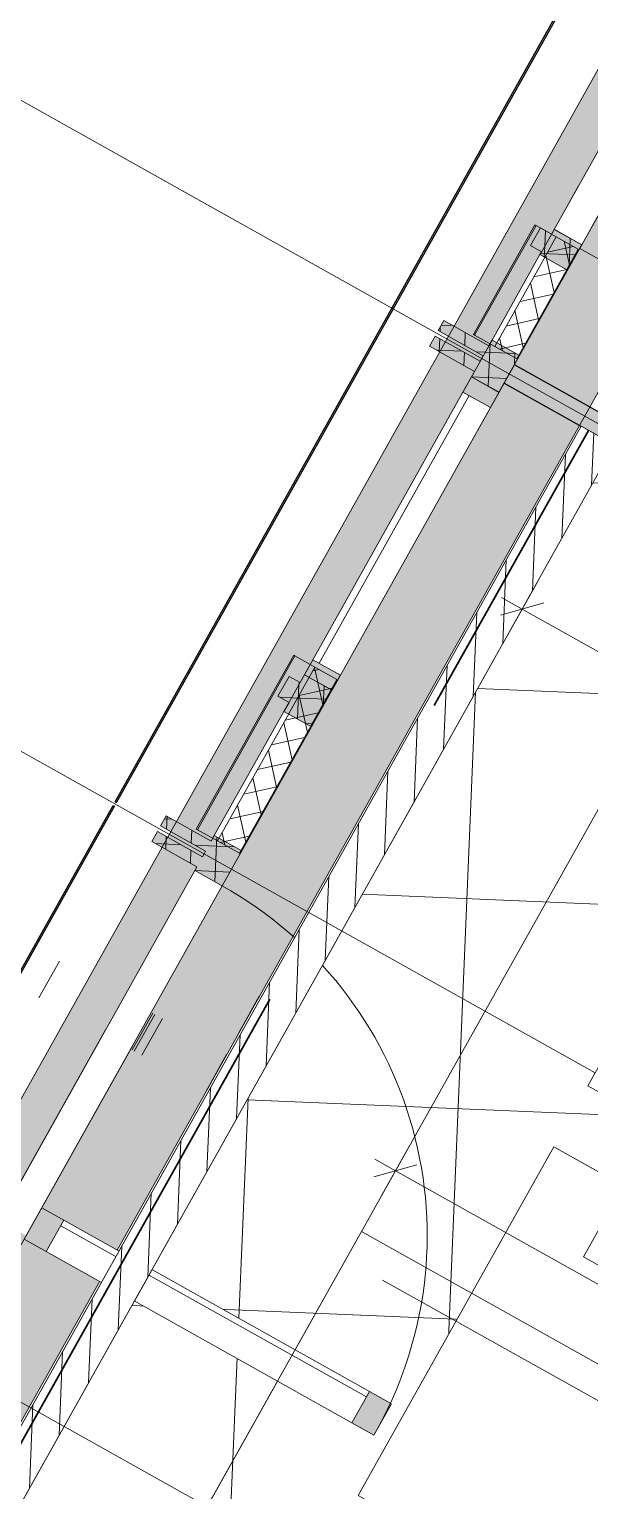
# Model space of a CAD drawing. Header units: metres. Extents: x -27.1 to 50.1, y 105.7 to 163.4.
# Drawn here: x -13.363 to -12.031, y 134.726 to 138.201 of the extents above; entities that cross this region are included whole.
import ezdxf

# ---------------------------------------------------------------- set-up
doc = ezdxf.new("R2010")
doc.units = ezdxf.units.M
doc.header["$MEASUREMENT"] = 0
for name, pattern in [('Achse', [0.0023, 0.0015, -0.0008]), ('Punktlinie', [0.0035, 0, -0.0035]), ('Strichlinie-über-Schnitt', [0.0023, 0.0008, -0.0015]), ('Strichlinie_ eng', [0.0023, 0.0015, -0.0008]), ('Strichpunktlinie', [0.006703, 0.003528, -0.001764, 0, -0.001411]), ('Wipeout_Contour', [1, 0, -1])]:
    doc.linetypes.add(name, pattern=pattern)
for name, color, linetype in [('00  Raster', 7, 'Continuous'), ('00  Raster Ausbau', 7, 'Continuous'), ('10  Fassade', 7, 'Continuous'), ('10  Fassade_Deckschraffur', 7, 'Continuous'), ('10  Fassade_Schnittschraffur', 7, 'Continuous'), ('10  Wand Massiv_Deckschraffur', 7, 'Continuous'), ('10  Wand Massiv_Fenster', 7, 'Continuous'), ('20  Deckensegel', 7, 'Continuous'), ('40  Bemaßung 1_ 50 Deckenspiegel', 7, 'Continuous'), ('50  NUF - Raumstempel', 7, 'Continuous'), ('Neubau_20  Decke Abhangdecke', 7, 'Continuous'), ('Neubau_20  Decke Abhangdecke_Deckschraffur', 7, 'Continuous'), ('Neubau_20  Deckenspiegel + Einbauten', 7, 'Continuous'), ('Neubau_20  Möbel', 7, 'Continuous'), ('Neubau_20  Wand Leichtbau', 7, 'Continuous'), ('Neubau_20  Wand Leichtbau_Schnittschraffur', 7, 'Continuous')]:
    doc.layers.add(name, color=color, linetype=linetype)
pattern_1 = [(102.605446, (0, 0), (0.048794801, 0.0109118), []), (192.605446, (0, 0), (-0.0109118, 0.048794801), [])]
pattern_2 = [(87.605446, (0, 0), (-0.059947608, 0.00250684), []), (177.605446, (0, 0), (0.00250684, 0.059947608), [])]

msp = doc.modelspace()

# ---------------------------------------------------------------- wipeouts: each hides what was drawn before it
at = {"color": 254, "linetype": 'Wipeout_Contour', "lineweight": 0, "ltscale": 578.896248}
msp.add_wipeout([(1.5068, 161.8649), (-18.3925, 126.3498), (-18.2219, 126.2542), (1.6769, 161.7686)], dxfattribs=at).dxf.layer = '10  Fassade_Deckschraffur'

# ---------------------------------------------------------------- next in the draw order: wipeouts: each hides what was drawn before it
at = {"color": 254, "linetype": 'Wipeout_Contour', "lineweight": 0, "ltscale": 579.750368}
msp.add_wipeout([(1.2236, 162.0253), (-18.6764, 126.5088), (-18.6188, 126.4766), (1.2811, 161.9927)], dxfattribs=at).dxf.layer = '10  Fassade_Deckschraffur'

# ---------------------------------------------------------------- next in the draw order: wipeouts: each hides what was drawn before it
at = {"color": 254, "linetype": 'Wipeout_Contour', "lineweight": 0, "ltscale": 579.478915}
msp.add_wipeout([(-18.4602, 126.3877), (1.4393, 161.9032), (1.2811, 161.9927), (-18.6188, 126.4766)], dxfattribs=at).dxf.layer = '10  Fassade_Deckschraffur'

# ---------------------------------------------------------------- next in the draw order: wipeouts: each hides what was drawn before it
at = {"color": 254, "linetype": 'Wipeout_Contour', "lineweight": 0, "ltscale": 579.276268}
msp.add_wipeout([(1.4393, 161.9032), (-18.4602, 126.3877), (-18.4575, 126.3862), (1.4419, 161.9017)], dxfattribs=at).dxf.layer = '10  Fassade_Deckschraffur'

# ---------------------------------------------------------------- next in the draw order: wipeouts: each hides what was drawn before it
at = {"color": 254, "linetype": 'Wipeout_Contour', "lineweight": 0, "ltscale": 579.199344}
msp.add_wipeout([(1.4446, 161.9001), (-18.4548, 126.3847), (-18.4016, 126.3549), (1.4977, 161.8701)], dxfattribs=at).dxf.layer = '10  Fassade_Deckschraffur'

# ---------------------------------------------------------------- next in the draw order: wipeouts: each hides what was drawn before it
at = {"color": 254, "linetype": 'Wipeout_Contour', "lineweight": 0, "ltscale": 579.127053}
msp.add_wipeout([(-18.3972, 126.3524), (1.5021, 161.8676), (1.4977, 161.8701), (-18.4016, 126.3549)], dxfattribs=at).dxf.layer = '10  Fassade_Deckschraffur'

# ---------------------------------------------------------------- next in the draw order: wipeouts: each hides what was drawn before it
at = {"color": 254, "linetype": 'Wipeout_Contour', "lineweight": 0, "ltscale": 579.115674}
msp.add_wipeout([(1.5021, 161.8676), (-18.3972, 126.3524), (-18.3925, 126.3498), (1.5068, 161.8649)], dxfattribs=at).dxf.layer = '10  Fassade_Deckschraffur'

# ---------------------------------------------------------------- next in the draw order: hatches: boundary and pattern name
at = {"layer": '10  Wand Massiv_Deckschraffur', "linetype": 'Continuous', "lineweight": 0, "true_color": 0xffffff}
msp.add_hatch(color=7, dxfattribs=at).paths.add_polyline_path([(-18.2218, 126.2542), (1.677, 161.7686), (1.3506, 161.9533), (-18.549, 126.4375)])
at = {"layer": 'Neubau_20  Decke Abhangdecke_Deckschraffur', "linetype": 'Continuous', "lineweight": 18, "true_color": 0xdcff15}
h = msp.add_hatch(dxfattribs=at)
h.set_pattern_fill('Bauliche_Anlagen__geplan_55', color=60, style=0, pattern_type=2)
h.set_pattern_definition([(87.60545, (0, 0), (-0.4995634, 0.0208903), []), (177.60545, (0, 0), (0.0208903, 0.4995634), [])])
h.paths.add_polyline_path([(-14.5878, 132.5457), (-14.4351, 132.4601), (-14.3423, 132.6259), (-13.9671, 132.4157), (-14.0417, 132.2827), (-10.5651, 130.3348), (-7.9867, 134.9366), (-11.4632, 136.8845), (-11.5378, 136.7515), (-11.9129, 136.9617), (-11.82, 137.1274), (-11.9727, 137.213)])

# ---------------------------------------------------------------- next in the draw order: linework, layer by layer
at = {"layer": '10  Fassade', "color": 255, "linetype": 'Punktlinie', "lineweight": 18, "ltscale": 1000}
msp.add_line((-18.3745, 126.3397), (1.5247, 161.8548), dxfattribs=at)
at = {"layer": '10  Fassade', "color": 7, "linetype": 'Continuous', "lineweight": 13, "ltscale": 1000}
for p, q in [((-12.1481, 137.7285), (-12.1716, 137.6866)), ((-12.3774, 137.5085), (-12.3908, 137.4845)), ((-12.3982, 137.4714), (-12.4116, 137.4474)), ((-12.3982, 137.4714), (-12.2913, 137.4115)), ((-12.3908, 137.4845), (-12.284, 137.4246)), ((-12.284, 137.4246), (-12.2913, 137.4115)), ((-12.7454, 136.6624), (-12.7718, 136.6153)), ((-12.7718, 136.6153), (-12.7456, 136.6007)), ((-13.0373, 136.3308), (-13.0507, 136.3068)), ((-13.058, 136.2937), (-13.0715, 136.2697)), ((-13.058, 136.2937), (-12.9512, 136.2338)), ((-13.0507, 136.3068), (-12.9438, 136.2469))]:
    msp.add_line(p, q, dxfattribs=at)
at = {"layer": '10  Fassade', "color": 255, "linetype": 'Punktlinie', "lineweight": 18, "ltscale": 1000, "flags": 128}
for points in [[(-18.6764, 126.5088), (1.2236, 162.0253)], [(-18.6188, 126.4766), (1.2811, 161.9927)], [(-18.4602, 126.3877), (1.4393, 161.9032)], [(-18.4575, 126.3862), (1.4419, 161.9017)], [(-18.4548, 126.3847), (1.4446, 161.9001)], [(-18.4016, 126.3549), (1.4977, 161.8701)], [(-18.3972, 126.3524), (1.5021, 161.8676)], [(-18.3925, 126.3498), (1.5068, 161.8649)], [(-18.2219, 126.2542), (1.6769, 161.7686)]]:
    msp.add_lwpolyline(points, dxfattribs=at)
at = {"layer": '10  Fassade', "color": 7, "linetype": 'Strichlinie_ eng', "lineweight": 18, "ltscale": 1000, "flags": 128}
for points in [[(1.4333, 161.9065), (1.0653, 161.2497), (0.9101, 160.9727), (0.4643, 160.1771), (0.2502, 159.795), (-0.2545, 158.8942), (-0.4097, 158.6172), (-0.8555, 157.8216), (-1.0696, 157.4395), (-1.5743, 156.5388), (-1.7294, 156.2618), (-2.1752, 155.4662), (-2.3893, 155.0841), (-2.894, 154.1833), (-3.0492, 153.9063), (-3.495, 153.1107), (-3.7091, 152.7286), (-4.2138, 151.8278), (-4.369, 151.5509), (-4.8148, 150.7552), (-5.0289, 150.3731), (-5.5336, 149.4724), (-5.6888, 149.1954), (-6.1346, 148.3998), (-6.3487, 148.0177), (-6.8533, 147.1169), (-7.0085, 146.8399), (-7.4543, 146.0443), (-7.6684, 145.6622), (-8.1731, 144.7615), (-8.3283, 144.4845), (-8.7741, 143.6889), (-8.9882, 143.3067), (-9.4929, 142.406), (-9.6481, 142.129), (-10.0939, 141.3334), (-10.308, 140.9513), (-10.8127, 140.0505), (-10.9679, 139.7736), (-11.4136, 138.9779), (-11.6277, 138.5958), (-12.1324, 137.6951), (-12.2876, 137.4181), (-12.7334, 136.6225), (-12.9475, 136.2404), (-13.4522, 135.3396), (-13.6074, 135.0626), (-14.0532, 134.267), (-14.2673, 133.8849), (-14.772, 132.9842), (-14.9272, 132.7072), (-15.373, 131.9115), (-15.5871, 131.5294), (-16.0917, 130.6287), (-16.2469, 130.3517), (-16.6927, 129.5561), (-16.9068, 129.174), (-17.4115, 128.2732), (-17.5667, 127.9962), (-18.0125, 127.2006), (-18.4661, 126.391)], [(1.4986, 161.8696), (1.1307, 161.213), (0.9755, 160.9361), (0.5297, 160.1404), (0.3156, 159.7583), (-0.189, 158.8576), (-0.3442, 158.5806), (-0.79, 157.785), (-1.0041, 157.4029), (-1.5088, 156.5021), (-1.664, 156.2251), (-2.1098, 155.4295), (-2.3239, 155.0474), (-2.8286, 154.1467), (-2.9838, 153.8697), (-3.4296, 153.074), (-3.6437, 152.6919), (-4.1484, 151.7912), (-4.3036, 151.5142), (-4.7494, 150.7186), (-4.9634, 150.3365), (-5.4681, 149.4357), (-5.6233, 149.1587), (-6.0691, 148.3631), (-6.2832, 147.981), (-6.7879, 147.0803), (-6.9431, 146.8033), (-7.3889, 146.0077), (-7.603, 145.6255), (-8.1077, 144.7248), (-8.2629, 144.4478), (-8.7087, 143.6522), (-8.9228, 143.2701), (-9.4275, 142.3693), (-9.5827, 142.0924), (-10.0284, 141.2967), (-10.2425, 140.9146), (-10.7472, 140.0139), (-10.9024, 139.7369), (-11.3482, 138.9413), (-11.5623, 138.5592), (-12.067, 137.6584), (-12.2222, 137.3814), (-12.668, 136.5858), (-12.8821, 136.2037), (-13.3868, 135.303), (-13.542, 135.026), (-13.9878, 134.2303), (-14.2019, 133.8482), (-14.7065, 132.9475), (-14.8617, 132.6705), (-15.3075, 131.8749), (-15.5216, 131.4928), (-16.0263, 130.592), (-16.1815, 130.315), (-16.6273, 129.5194), (-16.8414, 129.1373), (-17.3461, 128.2366), (-17.5013, 127.9596), (-17.9471, 127.164), (-18.4007, 126.3544)], [(-12.1716, 137.6866), (-12.1481, 137.7285)], [(-12.1481, 137.7285), (-12.1219, 137.7138)], [(-12.1454, 137.672), (-12.1716, 137.6866)], [(-12.3908, 137.4845), (-12.3774, 137.5085)], [(-12.3774, 137.5085), (-12.2705, 137.4486)], [(-12.4116, 137.4474), (-12.3982, 137.4714)], [(-12.3982, 137.4714), (-12.2913, 137.4115)], [(-12.284, 137.4246), (-12.3908, 137.4845)], [(-12.3047, 137.3876), (-12.4116, 137.4474)], [(-12.7718, 136.6153), (-12.7454, 136.6624)], [(-12.7454, 136.6624), (-12.7192, 136.6478)], [(-12.7456, 136.6007), (-12.7718, 136.6153)], [(-13.0507, 136.3068), (-13.0373, 136.3308)], [(-13.0373, 136.3308), (-12.9304, 136.2709)], [(-13.0715, 136.2697), (-13.058, 136.2937)], [(-13.058, 136.2937), (-12.9512, 136.2338)], [(-12.9438, 136.2469), (-13.0507, 136.3068)], [(-12.9646, 136.2098), (-13.0715, 136.2697)]]:
    msp.add_lwpolyline(points, dxfattribs=at)
at = {"layer": '10  Fassade', "color": 7, "linetype": 'Continuous', "lineweight": 13, "ltscale": 1000, "flags": 128}
msp.add_lwpolyline([(-12.9438, 136.2469), (-12.9475, 136.2404), (-12.9512, 136.2338)], dxfattribs=at)
at = {"layer": '10  Wand Massiv_Fenster', "color": 7, "linetype": 'Continuous', "lineweight": 13, "ltscale": 1000}
for p, q in [((1.3506, 161.9533), (-18.549, 126.4375)), ((1.677, 161.7686), (-18.2218, 126.2542))]:
    msp.add_line(p, q, dxfattribs=at)
at = {"layer": 'Neubau_20  Decke Abhangdecke', "color": 7, "linetype": 'Strichlinie-über-Schnitt', "lineweight": 13, "ltscale": 1000, "flags": 128}
msp.add_lwpolyline([(-14.5878, 132.5457), (-14.4351, 132.4601), (-14.3423, 132.6259), (-13.9671, 132.4157), (-14.0417, 132.2827), (-10.5651, 130.3348), (-7.9867, 134.9366), (-11.4632, 136.8845), (-11.5378, 136.7515), (-11.9129, 136.9617), (-11.82, 137.1274), (-11.9727, 137.213)], close=True, dxfattribs=at)
at = {"layer": 'Neubau_20  Wand Leichtbau', "color": 7, "linetype": 'Continuous', "lineweight": 25, "ltscale": 1000, "flags": 128}
msp.add_lwpolyline([(-11.7956, 137.1711), (-12.21, 137.4032)], dxfattribs=at)

# ---------------------------------------------------------------- next in the draw order: wipeouts: each hides what was drawn before it
at = {"color": 254, "linetype": 'Wipeout_Contour', "lineweight": 0, "ltscale": 554.523215}
msp.add_wipeout([(-12.1156, 137.7252), (-12.0501, 137.6885), (-11.5843, 138.5199), (-11.6497, 138.5566)], dxfattribs=at).dxf.layer = '10  Fassade_Deckschraffur'
at = {"color": 254, "linetype": 'Wipeout_Contour', "lineweight": 0, "ltscale": 552.332542}
msp.add_wipeout([(-12.2632, 137.4617), (-12.1978, 137.4251), (-12.0839, 137.6283), (-12.1493, 137.665)], dxfattribs=at).dxf.layer = '10  Fassade_Deckschraffur'
at = {"color": 254, "linetype": 'Wipeout_Contour', "lineweight": 0, "ltscale": 550.279155}
msp.add_wipeout([(-12.709, 136.6661), (-12.6435, 136.6294), (-12.2466, 137.3378), (-12.3121, 137.3745)], dxfattribs=at).dxf.layer = '10  Fassade_Deckschraffur'
at = {"color": 254, "linetype": 'Wipeout_Contour', "lineweight": 0, "ltscale": 548.054128}
msp.add_wipeout([(-12.9231, 136.284), (-12.8576, 136.2473), (-12.6924, 136.5422), (-12.7579, 136.5789)], dxfattribs=at).dxf.layer = '10  Fassade_Deckschraffur'
at = {"color": 254, "linetype": 'Wipeout_Contour', "lineweight": 0, "ltscale": 545.620857}
msp.add_wipeout([(-13.4353, 135.3697), (-13.3699, 135.3331), (-12.9041, 136.1644), (-12.9695, 136.2011)], dxfattribs=at).dxf.layer = '10  Fassade_Deckschraffur'

# ---------------------------------------------------------------- next in the draw order: hatches: boundary and pattern name
at = {"layer": '10  Fassade', "linetype": 'Continuous', "lineweight": 0, "true_color": 0xffffff}
for points in [[(-12.3073, 137.475), (-12.3047, 137.4735), (-12.1586, 137.7344), (-12.1612, 137.7358)], [(-12.2044, 137.4173), (-12.2026, 137.4163), (-12.0565, 137.6772), (-12.0582, 137.6782)], [(-12.966, 136.2994), (-12.9634, 136.298), (-12.7319, 136.711), (-12.7345, 136.7125)], [(-12.8631, 136.2418), (-12.8613, 136.2408), (-12.6299, 136.6539), (-12.6316, 136.6548)]]:
    msp.add_hatch(color=7, dxfattribs=at).paths.add_polyline_path(points)
at = {"layer": '10  Fassade', "linetype": 'Continuous', "lineweight": 13, "true_color": 0x000100}
h = msp.add_hatch(dxfattribs=at)
h.set_pattern_fill('Dämmung__hart_2_0001', color=98, style=0, pattern_type=2)
h.set_pattern_definition(pattern_1)
h.paths.add_polyline_path([(-12.2567, 137.4466), (-12.2044, 137.4173), (-12.0582, 137.6782), (-12.1106, 137.7075)])
h = msp.add_hatch(dxfattribs=at)
h.set_pattern_fill('Dämmung__hart_2_0001', color=98, style=0, pattern_type=2)
h.set_pattern_definition(pattern_1)
h.paths.add_polyline_path([(-12.9154, 136.2711), (-12.8631, 136.2418), (-12.6316, 136.6548), (-12.6839, 136.6842)])
at = {"layer": '10  Fassade_Schnittschraffur', "linetype": 'Continuous', "lineweight": 0, "true_color": 0xffffff}
for points in [[(-12.0134, 137.7541), (-12.0549, 137.68), (-12.0026, 137.6506), (-11.961, 137.7248)], [(-12.1219, 137.7138), (-12.1481, 137.7285), (-12.1716, 137.6866), (-12.1454, 137.672)], [(-12.1156, 137.7252), (-12.1219, 137.7138), (-12.1454, 137.672), (-12.1493, 137.665), (-12.0839, 137.6283), (-12.0501, 137.6885)], [(-12.1156, 137.7252), (-12.0501, 137.6885), (-12.1155, 137.7253)], [(-12.3774, 137.5085), (-12.3908, 137.4845), (-12.284, 137.4246), (-12.2705, 137.4486)], [(-12.4116, 137.4474), (-12.3047, 137.3876), (-12.2913, 137.4115), (-12.3982, 137.4714)], [(-12.7454, 136.6624), (-12.7718, 136.6153), (-12.7456, 136.6007), (-12.7192, 136.6478)], [(-12.9304, 136.2709), (-13.0373, 136.3308), (-13.0507, 136.3068), (-12.9438, 136.2469)], [(-13.0715, 136.2697), (-12.9646, 136.2098), (-12.9512, 136.2338), (-13.058, 136.2937)], [(-12.9438, 136.2469), (-12.9475, 136.2404), (-12.9512, 136.2338), (-12.9646, 136.2098), (-12.9695, 136.2011), (-12.9041, 136.1644), (-12.8576, 136.2473), (-12.9231, 136.284)], [(-12.9696, 136.2009), (-12.9042, 136.1643), (-12.9695, 136.2011)]]:
    msp.add_hatch(color=7, dxfattribs=at).paths.add_polyline_path(points)
at = {"layer": '10  Fassade_Schnittschraffur', "linetype": 'Continuous', "lineweight": 13, "true_color": 0x000100}
h = msp.add_hatch(dxfattribs=at)
h.set_pattern_fill('Dämmung__hart_1_0001', color=98, style=0, pattern_type=2)
h.set_pattern_definition(pattern_2)
h.paths.add_polyline_path([(-12.1219, 137.7138), (-12.1481, 137.7285), (-12.1716, 137.6866), (-12.1454, 137.672)])
h = msp.add_hatch(dxfattribs=at)
h.set_pattern_fill('Dämmung__hart_1_0001', color=98, style=0, pattern_type=2)
h.set_pattern_definition(pattern_2)
h.paths.add_polyline_path([(-12.1156, 137.7252), (-12.1219, 137.7138), (-12.1454, 137.672), (-12.1493, 137.665), (-12.0839, 137.6283), (-12.0501, 137.6885)])
h = msp.add_hatch(dxfattribs=at)
h.set_pattern_fill('Dämmung__hart_1_0001', color=98, style=0, pattern_type=2)
h.set_pattern_definition(pattern_2)
h.paths.add_polyline_path([(-12.3774, 137.5085), (-12.3908, 137.4845), (-12.284, 137.4246), (-12.2705, 137.4486)])
h = msp.add_hatch(dxfattribs=at)
h.set_pattern_fill('Dämmung__hart_1_0001', color=98, style=0, pattern_type=2)
h.set_pattern_definition(pattern_2)
h.paths.add_polyline_path([(-12.4116, 137.4474), (-12.3047, 137.3876), (-12.2913, 137.4115), (-12.3982, 137.4714)])
h = msp.add_hatch(dxfattribs=at)
h.set_pattern_fill('Dämmung__hart_1_0001', color=98, style=0, pattern_type=2)
h.set_pattern_definition(pattern_2)
h.paths.add_polyline_path([(-12.7454, 136.6624), (-12.7718, 136.6153), (-12.7456, 136.6007), (-12.7192, 136.6478)])
h = msp.add_hatch(dxfattribs=at)
h.set_pattern_fill('Dämmung__hart_1_0001', color=98, style=0, pattern_type=2)
h.set_pattern_definition(pattern_2)
h.paths.add_polyline_path([(-12.9304, 136.2709), (-13.0373, 136.3308), (-13.0507, 136.3068), (-12.9438, 136.2469)])
h = msp.add_hatch(dxfattribs=at)
h.set_pattern_fill('Dämmung__hart_1_0001', color=98, style=0, pattern_type=2)
h.set_pattern_definition(pattern_2)
h.paths.add_polyline_path([(-13.0715, 136.2697), (-12.9646, 136.2098), (-12.9512, 136.2338), (-13.058, 136.2937)])
h = msp.add_hatch(dxfattribs=at)
h.set_pattern_fill('Dämmung__hart_1_0001', color=98, style=0, pattern_type=2)
h.set_pattern_definition(pattern_2)
h.paths.add_polyline_path([(-12.9438, 136.2469), (-12.9475, 136.2404), (-12.9512, 136.2338), (-12.9646, 136.2098), (-12.9695, 136.2011), (-12.9041, 136.1644), (-12.8576, 136.2473), (-12.9231, 136.284)])
at = {"layer": 'Neubau_20  Wand Leichtbau_Schnittschraffur', "linetype": 'Continuous', "lineweight": 18}
msp.add_hatch(color=9, dxfattribs=at).paths.add_polyline_path([(-12.2344, 137.3596), (-11.82, 137.1274), (-11.7956, 137.1711), (-12.21, 137.4032)])

# ---------------------------------------------------------------- next in the draw order: linework, layer by layer
at = {"layer": '10  Fassade', "color": 7, "linetype": 'Continuous', "lineweight": 13, "ltscale": 1000}
for p, q in [((-12.1481, 137.7285), (-12.1219, 137.7138)), ((-12.1156, 137.7252), (-12.1219, 137.7138)), ((-12.1156, 137.7252), (-12.0501, 137.6885)), ((-12.1716, 137.6866), (-12.1454, 137.672)), ((-12.1454, 137.672), (-12.1493, 137.665)), ((-12.1493, 137.665), (-12.0839, 137.6283)), ((-12.0501, 137.6885), (-12.0839, 137.6283)), ((-12.3774, 137.5085), (-12.2705, 137.4486)), ((-12.2632, 137.4617), (-12.2705, 137.4486)), ((-12.2632, 137.4617), (-12.1978, 137.4251)), ((-12.4116, 137.4474), (-12.3047, 137.3876)), ((-12.1978, 137.4251), (-12.2466, 137.3378)), ((-12.3047, 137.3876), (-12.3121, 137.3745)), ((-12.7454, 136.6624), (-12.7192, 136.6478)), ((-12.709, 136.6661), (-12.7192, 136.6478)), ((-12.6435, 136.6294), (-12.6924, 136.5422)), ((-12.7456, 136.6007), (-12.7579, 136.5789)), ((-12.7579, 136.5789), (-12.6924, 136.5422)), ((-13.0373, 136.3308), (-12.9304, 136.2709)), ((-12.9231, 136.284), (-12.9304, 136.2709)), ((-12.9231, 136.284), (-12.8576, 136.2473)), ((-13.0715, 136.2697), (-12.9646, 136.2098)), ((-12.8576, 136.2473), (-12.9041, 136.1644)), ((-12.9646, 136.2098), (-12.9695, 136.2011)), ((-12.9695, 136.2011), (-12.9041, 136.1644))]:
    msp.add_line(p, q, dxfattribs=at)
at = {"layer": '10  Fassade', "color": 7, "linetype": 'Continuous', "lineweight": 18, "ltscale": 1000, "flags": 128}
for points in [[(-11.6497, 138.5566), (-12.1156, 137.7252)], [(-11.5843, 138.5199), (-12.0501, 137.6885)], [(-12.1493, 137.665), (-12.2632, 137.4617)], [(-12.0839, 137.6283), (-12.1978, 137.4251)], [(-12.3121, 137.3745), (-12.709, 136.6661)], [(-12.2466, 137.3378), (-12.6435, 136.6294)], [(-12.7579, 136.5789), (-12.9231, 136.284)], [(-12.6924, 136.5422), (-12.8576, 136.2473)], [(-12.9695, 136.2011), (-13.4353, 135.3697)], [(-12.9041, 136.1644), (-13.3699, 135.3331)]]:
    msp.add_lwpolyline(points, dxfattribs=at)
for points in [[(-12.3073, 137.475), (-12.1612, 137.7358), (-12.1586, 137.7344), (-12.3047, 137.4735)], [(-12.3047, 137.4735), (-12.1586, 137.7344), (-12.1106, 137.7075), (-12.2567, 137.4466)], [(-12.0134, 137.7541), (-11.961, 137.7248), (-12.0026, 137.6506), (-12.0549, 137.68)], [(-12.2567, 137.4466), (-12.1106, 137.7075), (-12.0582, 137.6782), (-12.2044, 137.4173)], [(-12.0501, 137.6885), (-12.1155, 137.7253)], [(-12.2044, 137.4173), (-12.0582, 137.6782), (-12.0565, 137.6772), (-12.2026, 137.4163)], [(-12.966, 136.2994), (-12.7345, 136.7125), (-12.7319, 136.711), (-12.9634, 136.298)], [(-12.9634, 136.298), (-12.7319, 136.711), (-12.6839, 136.6842), (-12.9154, 136.2711)], [(-12.9154, 136.2711), (-12.6839, 136.6842), (-12.6316, 136.6548), (-12.8631, 136.2418)], [(-12.8631, 136.2418), (-12.6316, 136.6548), (-12.6299, 136.6539), (-12.8613, 136.2408)], [(-12.9695, 136.2011), (-12.9042, 136.1643)]]:
    msp.add_lwpolyline(points, close=True, dxfattribs=at)
at = {"layer": 'Neubau_20  Wand Leichtbau', "color": 7, "linetype": 'Continuous', "lineweight": 13, "ltscale": 1000, "flags": 128}
msp.add_lwpolyline([(-12.21, 137.4032), (-12.2344, 137.3596)], dxfattribs=at)
at = {"layer": 'Neubau_20  Wand Leichtbau', "color": 7, "linetype": 'Continuous', "lineweight": 25, "ltscale": 1000, "flags": 128}
msp.add_lwpolyline([(-12.2344, 137.3596), (-11.82, 137.1274)], dxfattribs=at)

# ---------------------------------------------------------------- next in the draw order: wipeouts: each hides what was drawn before it
at = {"color": 254, "linetype": 'Wipeout_Contour', "lineweight": 0, "ltscale": 550.278948}
msp.add_wipeout([(-12.6888, 136.702), (-12.6234, 136.6654), (-12.2668, 137.3019), (-12.3322, 137.3385)], dxfattribs=at).dxf.layer = '10  Fassade_Deckschraffur'
at = {"color": 254, "linetype": 'Wipeout_Contour', "lineweight": 0, "ltscale": 542.992824}
msp.add_wipeout([(-13.2808, 135.3693), (-13.3224, 135.2952), (-12.596, 134.8882), (-12.5545, 134.9624)], dxfattribs=at).dxf.layer = '10  Fassade_Schnittschraffur'

# ---------------------------------------------------------------- next in the draw order: hatches: boundary and pattern name
at = {"layer": '10  Fassade_Schnittschraffur', "linetype": 'Continuous', "lineweight": 0, "true_color": 0xffffff}
for points in [[(-12.2632, 137.4617), (-12.2705, 137.4486), (-12.284, 137.4246), (-12.2913, 137.4115), (-12.3047, 137.3876), (-12.3121, 137.3745), (-12.2466, 137.3378), (-12.1978, 137.4251)], [(-12.3122, 137.3743), (-12.3322, 137.3385), (-12.2668, 137.3019), (-12.2467, 137.3376)], [(-12.3122, 137.3743), (-12.2467, 137.3376), (-12.3121, 137.3745)], [(-12.6434, 136.6296), (-12.6234, 136.6654), (-12.6888, 136.702), (-12.7089, 136.6663)], [(-12.709, 136.6661), (-12.7192, 136.6478), (-12.7456, 136.6007), (-12.7579, 136.5789), (-12.6924, 136.5422), (-12.6435, 136.6294)], [(-12.709, 136.6661), (-12.6435, 136.6294), (-12.7089, 136.6663)], [(-13.3332, 135.3987), (-13.3747, 135.3245), (-13.3224, 135.2952), (-13.2808, 135.3693)], [(-12.5545, 134.9624), (-12.596, 134.8882), (-12.5437, 134.8589), (-12.5021, 134.933)]]:
    msp.add_hatch(color=7, dxfattribs=at).paths.add_polyline_path(points)
at = {"layer": '10  Fassade_Schnittschraffur', "linetype": 'Continuous', "lineweight": 13, "true_color": 0x000100}
h = msp.add_hatch(dxfattribs=at)
h.set_pattern_fill('Dämmung__hart_1_0001', color=98, style=0, pattern_type=2)
h.set_pattern_definition(pattern_2)
h.paths.add_polyline_path([(-12.2632, 137.4617), (-12.2705, 137.4486), (-12.284, 137.4246), (-12.2913, 137.4115), (-12.3047, 137.3876), (-12.3121, 137.3745), (-12.2466, 137.3378), (-12.1978, 137.4251)])
h = msp.add_hatch(dxfattribs=at)
h.set_pattern_fill('Dämmung__hart_1_0001', color=98, style=0, pattern_type=2)
h.set_pattern_definition(pattern_2)
h.paths.add_polyline_path([(-12.709, 136.6661), (-12.7192, 136.6478), (-12.7456, 136.6007), (-12.7579, 136.5789), (-12.6924, 136.5422), (-12.6435, 136.6294)])

# ---------------------------------------------------------------- next in the draw order: linework, layer by layer
at = {"layer": '10  Fassade', "color": 7, "linetype": 'Continuous', "lineweight": 13, "ltscale": 1000}
for p, q in [((-12.3121, 137.3745), (-12.2466, 137.3378)), ((-12.709, 136.6661), (-12.6435, 136.6294))]:
    msp.add_line(p, q, dxfattribs=at)
at = {"layer": '10  Fassade', "color": 7, "linetype": 'Continuous', "lineweight": 18, "ltscale": 1000}
for p, q in [((-12.3322, 137.3385), (-12.6888, 136.702)), ((-12.674, 136.6937), (-12.3174, 137.3302)), ((-12.6234, 136.6654), (-12.2668, 137.3019)), ((-13.2881, 135.3562), (-12.5618, 134.9493)), ((-13.2808, 135.3693), (-12.5545, 134.9624)), ((-13.3224, 135.2952), (-12.596, 134.8882))]:
    msp.add_line(p, q, dxfattribs=at)
at = {"layer": '10  Fassade', "color": 7, "linetype": 'Continuous', "lineweight": 18, "ltscale": 1000, "flags": 128}
for points in [[(-12.3122, 137.3743), (-12.3322, 137.3385), (-12.2668, 137.3019), (-12.2467, 137.3376)], [(-12.3121, 137.3745), (-12.2467, 137.3376)], [(-12.6434, 136.6296), (-12.6234, 136.6654), (-12.6888, 136.702), (-12.7089, 136.6663)], [(-12.6435, 136.6294), (-12.7089, 136.6663)], [(-13.3332, 135.3987), (-13.2808, 135.3693), (-13.3224, 135.2952), (-13.3747, 135.3245)], [(-13.2808, 135.3693), (-12.5545, 134.9624), (-12.596, 134.8882), (-13.3224, 135.2952)], [(-12.5545, 134.9624), (-12.5021, 134.933), (-12.5437, 134.8589), (-12.596, 134.8882)]]:
    msp.add_lwpolyline(points, close=True, dxfattribs=at)
at = {"layer": '10  Fassade', "color": 7, "linetype": 'Continuous', "lineweight": 13, "ltscale": 1000}
msp.add_arc((-13.3698, 135.3332), 0.9526, 330.1365, 60.738, dxfattribs=at)
at = {"layer": '50  NUF - Raumstempel', "color": 253, "linetype": 'Punktlinie', "lineweight": 18, "ltscale": 1000, "true_color": 0x9f9f9f, "flags": 128}
msp.add_lwpolyline([(-10.0359, 110.1647), (-20.9522, 116.2812), (-16.4992, 124.2287), (-18.674, 125.4472), (-12.0678, 137.2376), (-11.8323, 137.1056), (-11.9129, 136.9617), (-11.5378, 136.7515), (-11.4571, 136.8954), (-6.3493, 134.0335), (-6.4299, 133.8895), (-6.0548, 133.6794), (-5.9741, 133.8233), (-5.8127, 133.7329), (-8.4694, 128.9914), (-4.7748, 126.9213), (-5.4078, 125.7916), (-2.4722, 124.1468), (-3.7407, 121.8829), (-3.5348, 121.7676)], close=True, dxfattribs=at)

# ---------------------------------------------------------------- next in the draw order: wipeouts: each hides what was drawn before it
at = {"color": 254, "linetype": 'Wipeout_Contour', "lineweight": 0, "ltscale": 552.426113}
msp.add_wipeout([(-11.8404, 138.7093), (-11.8439, 138.7112), (-13.1588, 136.3645), (-13.1553, 136.3625)], dxfattribs=at).dxf.layer = '10  Fassade_Deckschraffur'
at = {"color": 254, "linetype": 'Wipeout_Contour', "lineweight": 0, "ltscale": 540.754049}
msp.add_wipeout([(-10.5464, 134.6643), (-12.1167, 135.5441), (-12.581, 134.7153), (-11.0107, 133.8355)], dxfattribs=at).dxf.layer = '20  Deckensegel'

# ---------------------------------------------------------------- next in the draw order: linework, layer by layer
at = {"layer": '00  Raster Ausbau', "color": 251, "linetype": 'Achse', "lineweight": 18, "ltscale": 1000, "true_color": 0x5f5f5f}
for p, q in [((-13.1033, 137.8751), (-13.9757, 138.3639)), ((-12.2309, 137.3863), (-13.1033, 137.8751))]:
    msp.add_line(p, q, dxfattribs=at)
at = {"layer": '20  Deckensegel', "color": 7, "linetype": 'Continuous', "lineweight": 18, "ltscale": 1000}
for p, q in [((-12.581, 134.7153), (-12.1167, 135.5441)), ((-12.1167, 135.5441), (-10.5464, 134.6643))]:
    msp.add_line(p, q, dxfattribs=at)
at = {"layer": '20  Deckensegel', "color": 6, "linetype": 'Strichpunktlinie', "lineweight": 18, "ltscale": 1000}
msp.add_line((-12.5233, 135.2274), (-10.6041, 134.1521), dxfattribs=at)
at = {"layer": '20  Deckensegel', "color": 7, "linetype": 'Continuous', "lineweight": 18, "ltscale": 1000, "flags": 128}
msp.add_lwpolyline([(-10.5464, 134.6643), (-11.0107, 133.8355), (-12.581, 134.7153), (-12.1167, 135.5441)], close=True, dxfattribs=at)
at = {"layer": 'Neubau_20  Möbel', "color": 9, "linetype": 'Continuous', "lineweight": 18, "ltscale": 1000, "flags": 128}
for points in [[(-12.0457, 135.2823), (-11.5049, 134.9793), (-11.2165, 135.494), (-11.7573, 135.797)], [(-12.9645, 134.6451), (-11.5686, 133.863), (-11.1776, 134.5609), (-12.5734, 135.343)]]:
    msp.add_lwpolyline(points, close=True, dxfattribs=at)

# ---------------------------------------------------------------- next in the draw order: wipeouts: each hides what was drawn before it
at = {"color": 254, "linetype": 'Wipeout_Contour', "lineweight": 0, "ltscale": 543.555472}
msp.add_wipeout([(-13.1602, 136.3538), (-13.1637, 136.3557), (-14.4786, 134.009), (-14.4751, 134.0071)], dxfattribs=at).dxf.layer = '10  Fassade_Deckschraffur'

# ---------------------------------------------------------------- next in the draw order: linework, layer by layer
at = {"layer": '10  Fassade', "color": 7, "linetype": 'Continuous', "lineweight": 25, "ltscale": 1000, "flags": 128}
for points in [[(-13.1588, 136.3645), (-11.8439, 138.7112)], [(-13.1553, 136.3625), (-11.8404, 138.7093)], [(-14.4786, 134.009), (-13.1637, 136.3557)], [(-14.4751, 134.0071), (-13.1602, 136.3538)], [(-13.1637, 136.3557), (-13.1602, 136.3538)], [(-13.1588, 136.3645), (-13.1553, 136.3625)]]:
    msp.add_lwpolyline(points, dxfattribs=at)

# ---------------------------------------------------------------- next in the draw order: wipeouts: each hides what was drawn before it
at = {"color": 254, "linetype": 'Wipeout_Contour', "lineweight": 0, "ltscale": 542.26671}
msp.add_wipeout([(-12.0512, 137.257), (-14.6663, 132.5897), (-14.5878, 132.5457), (-11.9727, 137.213)], dxfattribs=at).dxf.layer = 'Neubau_20  Deckenspiegel + Einbauten'

# ---------------------------------------------------------------- next in the draw order: hatches: boundary and pattern name
at = {"layer": 'Neubau_20  Deckenspiegel + Einbauten', "linetype": 'Continuous', "lineweight": 0, "true_color": 0x000000}
h = msp.add_hatch(dxfattribs=at)
h.set_pattern_fill('Mauerwerk_0001', color=18, style=0, pattern_type=2)
h.set_pattern_definition([(87.605446, (0, 0), (-0.06494324, 0.002715745), [])])
h.paths.add_polyline_path([(-12.0512, 137.257), (-14.6663, 132.5897), (-14.5878, 132.5457), (-11.9727, 137.213)])

# ---------------------------------------------------------------- next in the draw order: linework, layer by layer
at = {"layer": '00  Raster', "color": 7, "linetype": 'Strichpunktlinie', "lineweight": 13, "ltscale": 1000}
for p, q in [((-23.386, 116.0453), (2.099, 161.5296)), ((4.9357, 127.7678), (-14.6736, 138.755))]:
    msp.add_line(p, q, dxfattribs=at)
at = {"layer": '00  Raster Ausbau', "color": 251, "linetype": 'Achse', "lineweight": 18, "ltscale": 1000, "true_color": 0x5f5f5f}
for p, q in [((-12.2309, 137.3863), (-11.3585, 136.8975)), ((-13.5507, 135.0309), (-12.6783, 134.5421))]:
    msp.add_line(p, q, dxfattribs=at)
at = {"layer": '00  Raster Ausbau', "color": 9, "linetype": 'Achse', "lineweight": 18, "ltscale": 1000}
for q in [(-13.7632, 136.6974), (-12.0184, 135.7198)]:
    msp.add_line((-12.8908, 136.2086), q, dxfattribs=at)
at = {"layer": '40  Bemaßung 1_ 50 Deckenspiegel', "color": 7, "linetype": 'Continuous', "lineweight": 13, "ltscale": 1000}
for p, q in [((-12.2258, 136.7612), (-12.1571, 136.8839)), ((-12.1404, 136.8369), (-12.2425, 136.8081)), ((-12.2405, 136.85), (-12.1915, 136.8225)), ((-12.1915, 136.8225), (-11.5894, 136.4852)), ((-12.5272, 135.4255), (-12.4584, 135.5482)), ((-12.5419, 135.5143), (-12.4928, 135.4868)), ((-12.4418, 135.5012), (-12.5439, 135.4724)), ((-12.4928, 135.4868), (-10.6606, 134.4603))]:
    msp.add_line(p, q, dxfattribs=at)
at = {"layer": 'Neubau_20  Deckenspiegel + Einbauten', "color": 7, "linetype": 'Continuous', "lineweight": 13, "ltscale": 1000}
for p, q in [((-12.0512, 137.257), (-14.6663, 132.5897)), ((-11.9727, 137.213), (-12.0512, 137.257)), ((-14.5878, 132.5457), (-11.9727, 137.213))]:
    msp.add_line(p, q, dxfattribs=at)
at = {"layer": 'Neubau_20  Deckenspiegel + Einbauten', "color": 181, "linetype": 'Achse', "lineweight": 35, "ltscale": 1000, "true_color": 0xa851ff}
msp.add_line((-14.6489, 132.5799), (-12.0338, 137.2472), dxfattribs=at)
at = {"layer": 'Neubau_20  Deckenspiegel + Einbauten', "color": 7, "linetype": 'Continuous', "lineweight": 13, "ltscale": 1000, "flags": 128}
for points in [[(-12.0512, 137.257), (-14.6663, 132.5897), (-14.5878, 132.5457), (-11.9727, 137.213)], [(-12.0009, 135.7507), (-8.8603, 133.991), (-8.895, 133.929), (-12.0356, 135.6887)]]:
    msp.add_lwpolyline(points, close=True, dxfattribs=at)

doc.saveas('drawing.dxf')
